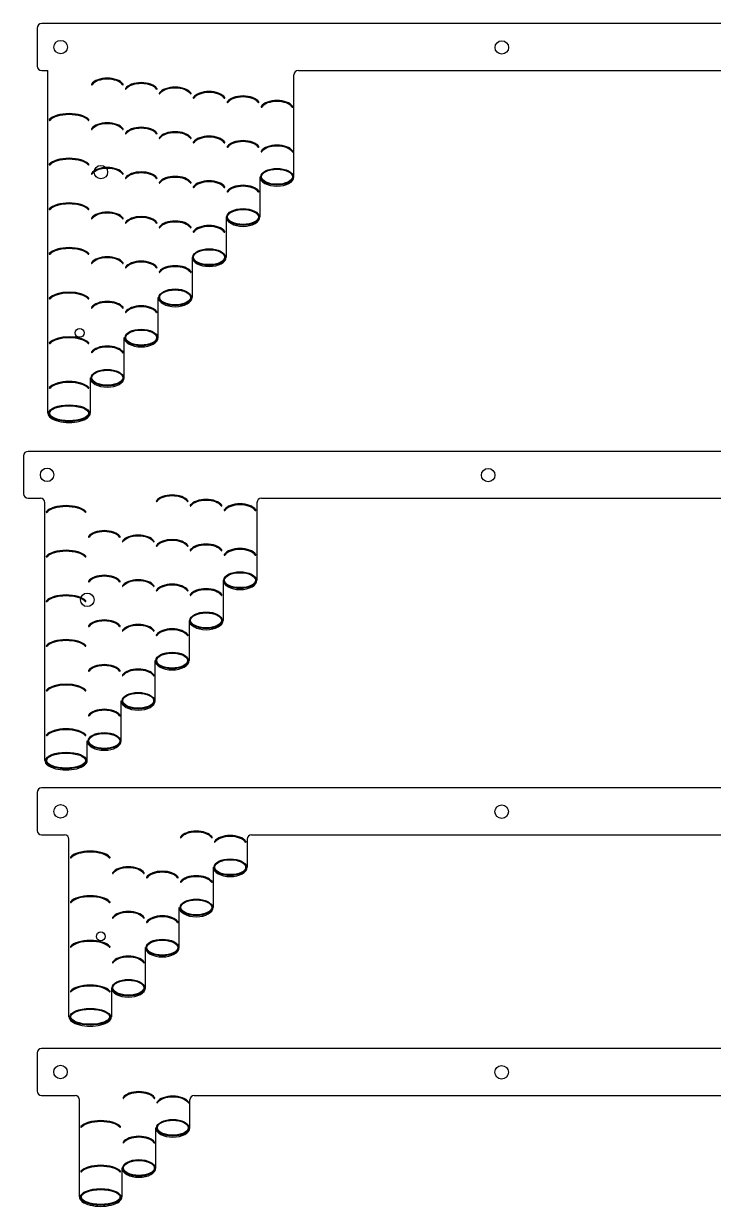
# Model space of a CAD drawing. Header units: millimetres. Extents: x -37 to 1379, y -2 to 984.
# Drawn here: x -13.3 to 141.2, y -2.1 to 262.8 of the extents above; entities that cross this region are included whole.
import ezdxf

# ---------------------------------------------------------------- set-up
doc = ezdxf.new("R2010")
doc.units = ezdxf.units.MM
doc.layers.get('0').update_dxf_attribs({"lineweight": 25, "true_color": 0xffffff})
for name, color, linetype, lineweight, true_color in [('brass', 7, 'Continuous', 25, 0x000000), ('f2', 7, 'Continuous', 25, 0x000000), ('f3', 7, 'Continuous', 25, 0x000000), ('f4', 7, 'Continuous', 25, 0x000000), ('f5', 7, 'Continuous', 25, 0x000000)]:
    doc.layers.add(name, color=color, linetype=linetype, lineweight=lineweight, true_color=true_color)

msp = doc.modelspace()

# ---------------------------------------------------------------- linework, layer by layer
for centre, radius in [((-4.96, 257.53), 1.51), ((93.81, 257.45), 1.51), ((4.04, 229.53), 1.51), ((-0.71, 193.53), 1), ((-8.01, 161.74), 1.51), ((90.76, 161.67), 1.51), ((0.99, 133.74), 1.51), ((-4.98, 86.36), 1.51), ((93.79, 86.29), 1.51), ((4.02, 58.36), 1), ((-5.01, 28), 1.51), ((93.76, 27.93), 1.51)]:
    msp.add_circle(centre, radius)
for centre, start, end in [((48.26, 251.28), 90, 180), ((-9.51, 155.49), 0, 90), ((39.99, 155.49), 90, 180), ((-4.11, 80.11), 0, 90), ((37.79, 80.11), 90, 180), ((-1.76, 21.75), 0, 90), ((24.94, 21.75), 90, 180)]:
    msp.add_arc(centre, 1, start, end)
at = {"layer": 'brass'}
for p, q in [((294.6, 262.78), (-9.21, 262.78)), ((-10.21, 261.78), (-10.21, 253.28)), ((-9.21, 252.28), (-7.84, 252.28)), ((48.26, 252.28), (237.12, 252.28)), ((291.55, 166.99), (-12.26, 166.99)), ((-13.26, 165.99), (-13.26, 157.49)), ((-12.26, 156.49), (-9.51, 156.49)), ((39.99, 156.49), (239.3, 156.49)), ((-10.23, 90.61), (-10.23, 82.11)), ((294.58, 91.61), (-9.23, 91.61)), ((-9.23, 81.11), (-4.11, 81.11)), ((37.79, 81.11), (247.55, 81.11)), ((-10.26, 32.25), (-10.26, 23.75)), ((294.55, 33.25), (-9.26, 33.25)), ((-9.26, 22.75), (-1.76, 22.75)), ((24.94, 22.75), (260.35, 22.75))]:
    msp.add_line(p, q, dxfattribs=at)
for centre, start, end in [((-9.21, 261.78), 90, 180), ((-9.21, 253.28), 180, 270), ((-12.26, 165.99), 90, 180), ((-12.26, 157.49), 180, 270), ((-9.23, 90.61), 90, 180), ((-9.23, 82.11), 180, 270), ((-9.26, 32.25), 90, 180), ((-9.26, 23.75), 180, 270)]:
    msp.add_arc(centre, 1, start, end, dxfattribs=at)
at = {"layer": 'f2'}
for p, q in [((-7.84, 175.53), (-7.84, 252.28)), ((47.26, 228.48), (47.26, 251.28)), ((39.66, 228.48), (39.66, 219.48)), ((32.06, 219.48), (32.06, 210.48)), ((24.46, 210.48), (24.46, 201.48)), ((16.86, 192.48), (16.86, 201.48)), ((9.26, 183.48), (9.26, 192.48)), ((1.66, 183.48), (1.66, 175.53))]:
    msp.add_line(p, q, dxfattribs=at)
at = {"layer": 'f2', "color": 5, "true_color": 0x0000ff}
for centre, start, end in [((-7.43, 241.22), 135.4006, 321.3987), ((1.26, 241.22), 218.6013, 44.5994), ((-7.43, 231.22), 135.4006, 321.3987), ((1.26, 231.22), 218.6013, 44.5994), ((-7.43, 221.22), 135.4006, 321.3987), ((1.26, 221.22), 218.6013, 44.5994), ((-7.43, 211.22), 135.4006, 321.3987), ((1.26, 211.22), 218.6013, 44.5994), ((-7.43, 201.22), 135.4006, 321.3987), ((1.26, 201.22), 218.6013, 44.5994), ((-7.43, 191.22), 135.4006, 321.3987), ((1.26, 191.22), 218.6013, 44.5994), ((-7.43, 181.22), 135.4006, 321.3987), ((1.26, 181.22), 218.6013, 44.5994)]:
    msp.add_arc(centre, 0.103, start, end, dxfattribs=at)
for centre, major_axis, ratio, start_param, end_param in [((1.99, 249.17), (0, 0.103), 0.8, 0.79239, 4.038669), ((5.46, 248.48), (3.8, 0), 0.55122, 0.375247, 2.766345), ((5.46, 248.48), (3.62, 0), 0.517205, 0.343264, 2.798328), ((8.94, 249.17), (0, 0.103), 0.8, 2.244517, 5.490795), ((13.06, 247.48), (-3.8, 0), 0.55122, 3.51684, 5.907938), ((13.06, 247.48), (-3.62, 0), 0.517205, 3.484857, 5.939921), ((9.59, 248.17), (0, 0.103), 0.8, 0.79239, 4.038669), ((16.54, 248.17), (0, 0.103), 0.8, 2.244517, 5.490795), ((17.19, 247.17), (0, 0.103), 0.8, 0.79239, 4.038669), ((20.66, 246.48), (3.8, 0), 0.55122, 0.375247, 2.766345), ((20.66, 246.48), (3.62, 0), 0.517205, 0.343264, 2.798328), ((24.14, 247.17), (0, 0.103), 0.8, 2.244517, 5.490795), ((28.26, 245.48), (3.8, 0), 0.55122, 0.375247, 2.766345), ((28.26, 245.48), (3.62, 0), 0.517205, 0.343264, 2.798328), ((35.86, 244.48), (3.8, 0), 0.55122, 0.375247, 2.766345), ((35.86, 244.48), (3.62, 0), 0.517205, 0.343264, 2.798328), ((24.79, 246.17), (0, 0.103), 0.8, 0.79239, 4.038669), ((31.74, 246.17), (0, 0.103), 0.8, 2.244517, 5.490795), ((32.39, 245.17), (0, 0.103), 0.8, 0.79239, 4.038669), ((39.34, 245.17), (0, 0.103), 0.8, 2.244517, 5.490795), ((39.99, 244.17), (0, 0.103), 0.8, 0.79239, 4.038669), ((43.46, 243.48), (3.8, 0), 0.55122, 0.375247, 2.766345), ((43.46, 243.48), (3.62, 0), 0.517205, 0.343264, 2.798328), ((46.94, 244.17), (0, 0.103), 0.8, 2.244517, 5.490795), ((-3.09, 240.53), (-4.75, 0), 0.440976, 3.51684, 5.907938), ((-3.09, 240.53), (-4.53, 0), 0.413764, 3.484857, 5.939921), ((1.99, 239.17), (0, 0.103), 0.8, 0.79239, 4.038669), ((5.46, 238.48), (-3.8, 0), 0.55122, 3.51684, 5.907938), ((5.46, 238.48), (-3.62, 0), 0.517205, 3.484857, 5.939921), ((8.94, 239.17), (0, 0.103), 0.8, 2.244517, 5.490795), ((13.06, 237.48), (3.8, 0), 0.55122, 0.375247, 2.766345), ((13.06, 237.48), (3.62, 0), 0.517205, 0.343264, 2.798328), ((20.66, 236.48), (3.8, 0), 0.55122, 0.375247, 2.766345), ((9.59, 238.17), (0, 0.103), 0.8, 0.79239, 4.038669), ((16.54, 238.17), (0, 0.103), 0.8, 2.244517, 5.490795), ((17.19, 237.17), (0, 0.103), 0.8, 0.79239, 4.038669), ((20.66, 236.48), (3.62, 0), 0.517205, 0.343264, 2.798328), ((24.14, 237.17), (0, 0.103), 0.8, 2.244517, 5.490795), ((24.79, 236.17), (0, 0.103), 0.8, 0.79239, 4.038669), ((28.26, 235.48), (3.8, 0), 0.55122, 0.375247, 2.766345), ((28.26, 235.48), (3.62, 0), 0.517205, 0.343264, 2.798328), ((31.74, 236.17), (0, 0.103), 0.8, 2.244517, 5.490795), ((35.86, 234.48), (3.8, 0), 0.55122, 0.375247, 2.766345), ((35.86, 234.48), (3.62, 0), 0.517205, 0.343264, 2.798328), ((32.39, 235.17), (0, 0.103), 0.8, 0.79239, 4.038669), ((39.34, 235.17), (0, 0.103), 0.8, 2.244517, 5.490795), ((39.99, 234.17), (0, 0.103), 0.8, 0.79239, 4.038669), ((43.46, 233.48), (3.8, 0), 0.55122, 0.375247, 2.766345), ((43.46, 233.48), (3.62, 0), 0.517205, 0.343264, 2.798328), ((46.94, 234.17), (0, 0.103), 0.8, 2.244517, 5.490795), ((-3.09, 230.53), (-4.75, 0), 0.440976, 3.51684, 5.907938), ((-3.09, 230.53), (-4.53, 0), 0.413764, 3.484857, 5.939921), ((5.46, 228.48), (3.8, 0), 0.55122, 0.375247, 2.766345), ((1.99, 229.17), (0, 0.103), 0.8, 0.79239, 4.038669), ((5.46, 228.48), (3.62, 0), 0.517205, 0.343264, 2.798328), ((8.94, 229.17), (0, 0.103), 0.8, 2.244517, 5.490795), ((9.59, 228.17), (0, 0.103), 0.8, 0.79239, 4.038669), ((13.06, 227.48), (3.8, 0), 0.55122, 0.375247, 2.766345), ((13.06, 227.48), (3.62, 0), 0.517205, 0.343264, 2.798328), ((16.54, 228.17), (0, 0.103), 0.8, 2.244517, 5.490795), ((20.66, 226.48), (3.8, 0), 0.55122, 0.375247, 2.766345), ((20.66, 226.48), (3.62, 0), 0.517205, 0.343264, 2.798328), ((17.19, 227.17), (0, 0.103), 0.8, 0.79239, 4.038669), ((24.14, 227.17), (0, 0.103), 0.8, 2.244517, 5.490795), ((24.79, 226.17), (0, 0.103), 0.8, 0.79239, 4.038669), ((28.26, 225.48), (3.8, 0), 0.55122, 0.375247, 2.766345), ((28.26, 225.48), (3.62, 0), 0.517205, 0.343264, 2.798328), ((31.74, 226.17), (0, 0.103), 0.8, 2.244517, 5.490795), ((32.39, 225.17), (0, 0.103), 0.8, 0.79239, 4.038669), ((35.86, 224.48), (3.8, 0), 0.55122, 0.375247, 2.766345), ((35.86, 224.48), (3.62, 0), 0.517205, 0.343264, 2.798328), ((39.34, 225.17), (0, 0.103), 0.8, 2.244517, 5.490795), ((-3.09, 220.53), (-4.75, 0), 0.440976, 3.51684, 5.907938), ((-3.09, 220.53), (-4.53, 0), 0.413764, 3.484857, 5.939921), ((5.46, 218.48), (3.8, 0), 0.55122, 0.375247, 2.766345), ((5.46, 218.48), (3.62, 0), 0.517205, 0.343264, 2.798328), ((1.99, 219.17), (0, 0.103), 0.8, 0.79239, 4.038669), ((8.94, 219.17), (0, 0.103), 0.8, 2.244517, 5.490795), ((9.59, 218.17), (0, 0.103), 0.8, 0.79239, 4.038669), ((13.06, 217.48), (3.8, 0), 0.55122, 0.375247, 2.766345), ((13.06, 217.48), (3.62, 0), 0.517205, 0.343264, 2.798328), ((16.54, 218.17), (0, 0.103), 0.8, 2.244517, 5.490795), ((17.19, 217.17), (0, 0.103), 0.8, 0.79239, 4.038669), ((20.66, 216.48), (3.8, 0), 0.55122, 0.375247, 2.766345), ((20.66, 216.48), (3.62, 0), 0.517205, 0.343264, 2.798328), ((24.14, 217.17), (0, 0.103), 0.8, 2.244517, 5.490795), ((28.26, 215.48), (3.8, 0), 0.55122, 0.375247, 2.766345), ((28.26, 215.48), (3.62, 0), 0.517205, 0.343264, 2.798328), ((24.79, 216.17), (0, 0.103), 0.8, 0.79239, 4.038669), ((31.74, 216.17), (0, 0.103), 0.8, 2.244517, 5.490795), ((-3.09, 210.53), (-4.75, 0), 0.440976, 3.51684, 5.907938), ((-3.09, 210.53), (-4.53, 0), 0.413764, 3.484857, 5.939921), ((5.46, 208.48), (3.8, 0), 0.55122, 0.375247, 2.766345), ((5.46, 208.48), (3.62, 0), 0.517205, 0.343264, 2.798328), ((13.06, 207.48), (3.8, 0), 0.55122, 0.375247, 2.766345), ((13.06, 207.48), (3.62, 0), 0.517205, 0.343264, 2.798328), ((1.99, 209.17), (0, 0.103), 0.8, 0.79239, 4.038669), ((8.94, 209.17), (0, 0.103), 0.8, 2.244517, 5.490795), ((9.59, 208.17), (0, 0.103), 0.8, 0.79239, 4.038669), ((16.54, 208.17), (0, 0.103), 0.8, 2.244517, 5.490795), ((17.19, 207.17), (0, 0.103), 0.8, 0.79239, 4.038669), ((20.66, 206.48), (3.8, 0), 0.55122, 0.375247, 2.766345), ((20.66, 206.48), (3.62, 0), 0.517205, 0.343264, 2.798328), ((24.14, 207.17), (0, 0.103), 0.8, 2.244517, 5.490795), ((-3.09, 200.53), (-4.75, 0), 0.440976, 3.51684, 5.907938), ((-3.09, 200.53), (-4.53, 0), 0.413764, 3.484857, 5.939921), ((1.99, 199.17), (0, 0.103), 0.8, 0.79239, 4.038669), ((5.46, 198.48), (3.8, 0), 0.55122, 0.375247, 2.766345), ((5.46, 198.48), (3.62, 0), 0.517205, 0.343264, 2.798328), ((8.94, 199.17), (0, 0.103), 0.8, 2.244517, 5.490795), ((13.06, 197.48), (3.8, 0), 0.55122, 0.375247, 2.766345), ((13.06, 197.48), (3.62, 0), 0.517205, 0.343264, 2.798328), ((9.59, 198.17), (0, 0.103), 0.8, 0.79239, 4.038669), ((16.54, 198.17), (0, 0.103), 0.8, 2.244517, 5.490795), ((-3.09, 190.53), (-4.75, 0), 0.440976, 3.51684, 5.907938), ((-3.09, 190.53), (-4.53, 0), 0.413764, 3.484857, 5.939921), ((1.99, 189.17), (0, 0.103), 0.8, 0.79239, 4.038669), ((5.46, 188.48), (3.8, 0), 0.55122, 0.375247, 2.766345), ((5.46, 188.48), (3.62, 0), 0.517205, 0.343264, 2.798328), ((8.94, 189.17), (0, 0.103), 0.8, 2.244517, 5.490795), ((-3.09, 180.53), (-4.75, 0), 0.440976, 3.51684, 5.907938), ((-3.09, 180.53), (-4.53, 0), 0.413764, 3.484857, 5.939921)]:
    msp.add_ellipse(centre, major_axis=major_axis, ratio=ratio, start_param=start_param, end_param=end_param, dxfattribs=at)
at = {"layer": 'f2'}
for centre, major_axis, ratio, start_param, end_param in [((43.46, 228.48), (3.8, 0), 0.55122, 3.141593, 0), ((35.86, 219.48), (3.8, 0), 0.55122, 3.141593, 0), ((28.26, 210.48), (3.8, 0), 0.55122, 3.141593, 0), ((20.66, 201.48), (3.8, 0), 0.55122, 3.141593, 0), ((13.06, 192.48), (3.8, 0), 0.55122, 3.141593, 0), ((5.46, 183.48), (3.8, 0), 0.55122, 3.141593, 0), ((-3.09, 175.53), (-4.75, 0), 0.440976, 0, 3.141593)]:
    msp.add_ellipse(centre, major_axis=major_axis, ratio=ratio, start_param=start_param, end_param=end_param, dxfattribs=at)
at = {"layer": 'f2', "color": 5, "true_color": 0x0000ff}
for centre, major_axis, ratio in [((43.46, 228.48), (3.62, 0), 0.517205), ((43.46, 228.48), (-3.46, 0), 0.483354), ((35.86, 219.48), (3.62, 0), 0.517205), ((35.86, 219.48), (-3.46, 0), 0.483354), ((28.26, 210.48), (3.62, 0), 0.517205), ((28.26, 210.48), (-3.46, 0), 0.483354), ((20.66, 201.48), (3.62, 0), 0.517205), ((20.66, 201.48), (-3.46, 0), 0.483354), ((13.06, 192.48), (3.62, 0), 0.517205), ((13.06, 192.48), (-3.46, 0), 0.483354), ((5.46, 183.48), (3.62, 0), 0.517205), ((5.46, 183.48), (-3.46, 0), 0.483354), ((-3.09, 175.53), (-4.53, 0), 0.413764), ((-3.09, 175.53), (-4.33, 0), 0.386683)]:
    msp.add_ellipse(centre, major_axis=major_axis, ratio=ratio, dxfattribs=at)
at = {"layer": 'f3'}
for p, q in [((-8.51, 97.74), (-8.51, 155.49)), ((38.99, 155.49), (38.99, 138.14)), ((31.39, 138.14), (31.39, 129.14)), ((23.79, 129.14), (23.79, 120.14)), ((16.19, 111.14), (16.19, 120.14)), ((8.59, 102.14), (8.59, 111.14)), ((0.99, 97.74), (0.99, 102.14))]:
    msp.add_line(p, q, dxfattribs=at)
at = {"layer": 'f3', "color": 5, "true_color": 0x0000ff}
for centre, start, end in [((-8.1, 153.43), 135.4006, 321.3987), ((0.59, 153.43), 218.6013, 44.5994), ((-8.1, 143.43), 135.4006, 321.3987), ((0.59, 143.43), 218.6013, 44.5994), ((-8.1, 133.43), 135.4006, 321.3987), ((0.59, 133.43), 218.6013, 44.5994), ((-8.1, 123.43), 135.4006, 321.3987), ((0.59, 123.43), 218.6013, 44.5994), ((-8.1, 113.43), 135.4006, 321.3987), ((0.59, 113.43), 218.6013, 44.5994), ((-8.1, 103.43), 135.4006, 321.3987), ((0.59, 103.43), 218.6013, 44.5994)]:
    msp.add_arc(centre, 0.103, start, end, dxfattribs=at)
for centre, major_axis, ratio, start_param, end_param in [((19.99, 155.14), (3.8, 0), 0.55122, 0.375247, 2.766345), ((19.99, 155.14), (3.62, 0), 0.517205, 0.343264, 2.798328), ((-3.76, 152.74), (-4.75, 0), 0.440976, 3.51684, 5.907938), ((-3.76, 152.74), (-4.53, 0), 0.413764, 3.484857, 5.939921), ((16.52, 155.84), (0, 0.103), 0.8, 0.79239, 4.038669), ((23.47, 155.84), (0, 0.103), 0.8, 2.244517, 5.490795), ((24.12, 154.84), (0, 0.103), 0.8, 0.79239, 4.038669), ((27.59, 154.14), (3.8, 0), 0.55122, 0.375247, 2.766345), ((27.59, 154.14), (3.62, 0), 0.517205, 0.343264, 2.798328), ((31.07, 154.84), (0, 0.103), 0.8, 2.244517, 5.490795), ((31.72, 153.84), (0, 0.103), 0.8, 0.79239, 4.038669), ((35.19, 153.14), (3.8, 0), 0.55122, 0.375247, 2.766345), ((35.19, 153.14), (3.62, 0), 0.517205, 0.343264, 2.798328), ((38.67, 153.84), (0, 0.103), 0.8, 2.244517, 5.490795), ((4.79, 147.14), (3.8, 0), 0.55122, 0.375247, 2.766345), ((4.79, 147.14), (3.62, 0), 0.517205, 0.343264, 2.798328), ((1.32, 147.84), (0, 0.103), 0.8, 0.79239, 4.038669), ((8.27, 147.84), (0, 0.103), 0.8, 2.244517, 5.490795), ((8.92, 146.84), (0, 0.103), 0.8, 0.79239, 4.038669), ((12.39, 146.14), (3.8, 0), 0.55122, 0.375247, 2.766345), ((12.39, 146.14), (3.62, 0), 0.517205, 0.343264, 2.798328), ((15.87, 146.84), (0, 0.103), 0.8, 2.244517, 5.490795), ((16.52, 145.84), (0, 0.103), 0.8, 0.79239, 4.038669), ((19.99, 145.14), (3.8, 0), 0.55122, 0.375247, 2.766345), ((19.99, 145.14), (3.62, 0), 0.517205, 0.343264, 2.798328), ((23.47, 145.84), (0, 0.103), 0.8, 2.244517, 5.490795), ((27.59, 144.14), (3.8, 0), 0.55122, 0.375247, 2.766345), ((27.59, 144.14), (3.62, 0), 0.517205, 0.343264, 2.798328), ((-3.76, 142.74), (-4.75, 0), 0.440976, 3.51684, 5.907938), ((-3.76, 142.74), (-4.53, 0), 0.413764, 3.484857, 5.939921), ((24.12, 144.84), (0, 0.103), 0.8, 0.79239, 4.038669), ((31.07, 144.84), (0, 0.103), 0.8, 2.244517, 5.490795), ((31.72, 143.84), (0, 0.103), 0.8, 0.79239, 4.038669), ((35.19, 143.14), (3.8, 0), 0.55122, 0.375247, 2.766345), ((35.19, 143.14), (3.62, 0), 0.517205, 0.343264, 2.798328), ((38.67, 143.84), (0, 0.103), 0.8, 2.244517, 5.490795), ((1.32, 137.84), (0, 0.103), 0.8, 0.79239, 4.038669), ((4.79, 137.14), (3.8, 0), 0.55122, 0.375247, 2.766345), ((4.79, 137.14), (3.62, 0), 0.517205, 0.343264, 2.798328), ((8.27, 137.84), (0, 0.103), 0.8, 2.244517, 5.490795), ((12.39, 136.14), (3.8, 0), 0.55122, 0.375247, 2.766345), ((12.39, 136.14), (3.62, 0), 0.517205, 0.343264, 2.798328), ((8.92, 136.84), (0, 0.103), 0.8, 0.79239, 4.038669), ((15.87, 136.84), (0, 0.103), 0.8, 2.244517, 5.490795), ((16.52, 135.84), (0, 0.103), 0.8, 0.79239, 4.038669), ((19.99, 135.14), (3.8, 0), 0.55122, 0.375247, 2.766345), ((19.99, 135.14), (3.62, 0), 0.517205, 0.343264, 2.798328), ((23.47, 135.84), (0, 0.103), 0.8, 2.244517, 5.490795), ((27.59, 134.14), (3.8, 0), 0.55122, 0.375247, 2.766345), ((27.59, 134.14), (3.62, 0), 0.517205, 0.343264, 2.798328), ((-3.76, 132.74), (-4.75, 0), 0.440976, 3.51684, 5.907938), ((-3.76, 132.74), (-4.53, 0), 0.413764, 3.484857, 5.939921), ((24.12, 134.84), (0, 0.103), 0.8, 0.79239, 4.038669), ((31.07, 134.84), (0, 0.103), 0.8, 2.244517, 5.490795), ((1.32, 127.84), (0, 0.103), 0.8, 0.79239, 4.038669), ((4.79, 127.14), (3.8, 0), 0.55122, 0.375247, 2.766345), ((4.79, 127.14), (3.62, 0), 0.517205, 0.343264, 2.798328), ((8.27, 127.84), (0, 0.103), 0.8, 2.244517, 5.490795), ((12.39, 126.14), (3.8, 0), 0.55122, 0.375247, 2.766345), ((12.39, 126.14), (3.62, 0), 0.517205, 0.343264, 2.798328), ((19.99, 125.14), (3.8, 0), 0.55122, 0.375247, 2.766345), ((-3.76, 122.74), (-4.75, 0), 0.440976, 3.51684, 5.907938), ((-3.76, 122.74), (-4.53, 0), 0.413764, 3.484857, 5.939921), ((8.92, 126.84), (0, 0.103), 0.8, 0.79239, 4.038669), ((15.87, 126.84), (0, 0.103), 0.8, 2.244517, 5.490795), ((16.52, 125.84), (0, 0.103), 0.8, 0.79239, 4.038669), ((19.99, 125.14), (3.62, 0), 0.517205, 0.343264, 2.798328), ((23.47, 125.84), (0, 0.103), 0.8, 2.244517, 5.490795), ((4.79, 117.14), (3.8, 0), 0.55122, 0.375247, 2.766345), ((1.32, 117.84), (0, 0.103), 0.8, 0.79239, 4.038669), ((4.79, 117.14), (3.62, 0), 0.517205, 0.343264, 2.798328), ((8.27, 117.84), (0, 0.103), 0.8, 2.244517, 5.490795), ((8.92, 116.84), (0, 0.103), 0.8, 0.79239, 4.038669), ((12.39, 116.14), (3.8, 0), 0.55122, 0.375247, 2.766345), ((12.39, 116.14), (3.62, 0), 0.517205, 0.343264, 2.798328), ((15.87, 116.84), (0, 0.103), 0.8, 2.244517, 5.490795), ((-3.76, 112.74), (-4.75, 0), 0.440976, 3.51684, 5.907938), ((-3.76, 112.74), (-4.53, 0), 0.413764, 3.484857, 5.939921), ((4.79, 107.14), (3.8, 0), 0.55122, 0.375247, 2.766345), ((4.79, 107.14), (3.62, 0), 0.517205, 0.343264, 2.798328), ((1.32, 107.84), (0, 0.103), 0.8, 0.79239, 4.038669), ((8.27, 107.84), (0, 0.103), 0.8, 2.244517, 5.490795), ((-3.76, 102.74), (-4.75, 0), 0.440976, 3.51684, 5.907938), ((-3.76, 102.74), (-4.53, 0), 0.413764, 3.484857, 5.939921)]:
    msp.add_ellipse(centre, major_axis=major_axis, ratio=ratio, start_param=start_param, end_param=end_param, dxfattribs=at)
at = {"layer": 'f3'}
for centre, major_axis, ratio, start_param, end_param in [((35.19, 138.14), (3.8, 0), 0.55122, 3.141593, 0), ((27.59, 129.14), (3.8, 0), 0.55122, 3.141593, 0), ((19.99, 120.14), (3.8, 0), 0.55122, 3.141593, 0), ((12.39, 111.14), (3.8, 0), 0.55122, 3.141593, 0), ((4.79, 102.14), (3.8, 0), 0.55122, 3.141593, 0), ((-3.76, 97.74), (-4.75, 0), 0.440976, 0, 3.141593)]:
    msp.add_ellipse(centre, major_axis=major_axis, ratio=ratio, start_param=start_param, end_param=end_param, dxfattribs=at)
at = {"layer": 'f3', "color": 5, "true_color": 0x0000ff}
for centre, major_axis, ratio in [((35.19, 138.14), (3.62, 0), 0.517205), ((35.19, 138.14), (-3.46, 0), 0.483354), ((27.59, 129.14), (3.62, 0), 0.517205), ((27.59, 129.14), (-3.46, 0), 0.483354), ((19.99, 120.14), (3.62, 0), 0.517205), ((19.99, 120.14), (-3.46, 0), 0.483354), ((12.39, 111.14), (3.62, 0), 0.517205), ((12.39, 111.14), (-3.46, 0), 0.483354), ((4.79, 102.14), (3.62, 0), 0.517205), ((4.79, 102.14), (-3.46, 0), 0.483354), ((-3.76, 97.74), (-4.53, 0), 0.413764), ((-3.76, 97.74), (-4.33, 0), 0.386683)]:
    msp.add_ellipse(centre, major_axis=major_axis, ratio=ratio, dxfattribs=at)
at = {"layer": 'f4'}
for p, q in [((-3.11, 40.36), (-3.11, 80.11)), ((36.79, 80.11), (36.79, 73.86)), ((29.19, 73.86), (29.19, 64.86)), ((21.59, 55.86), (21.59, 64.86)), ((13.99, 46.86), (13.99, 55.86)), ((6.39, 46.86), (6.39, 40.36))]:
    msp.add_line(p, q, dxfattribs=at)
at = {"layer": 'f4', "color": 5, "true_color": 0x0000ff}
for centre, start, end in [((-2.7, 76.05), 135.4006, 321.3987), ((5.99, 76.05), 218.6013, 44.5994), ((-2.7, 66.05), 135.4006, 321.3987), ((5.99, 66.05), 218.6013, 44.5994), ((-2.7, 56.05), 135.4006, 321.3987), ((5.99, 56.05), 218.6013, 44.5994), ((-2.7, 46.05), 135.4006, 321.3987), ((5.99, 46.05), 218.6013, 44.5994)]:
    msp.add_arc(centre, 0.103, start, end, dxfattribs=at)
for centre, major_axis, ratio, start_param, end_param in [((21.92, 80.55), (0, 0.103), 0.8, 0.79239, 4.038669), ((25.39, 79.86), (3.8, 0), 0.55122, 0.375247, 2.766345), ((25.39, 79.86), (3.62, 0), 0.517205, 0.343264, 2.798328), ((28.87, 80.55), (0, 0.103), 0.8, 2.244517, 5.490795), ((29.52, 79.55), (0, 0.103), 0.8, 0.79239, 4.038669), ((32.99, 78.86), (3.8, 0), 0.55122, 0.375247, 2.766345), ((32.99, 78.86), (3.62, 0), 0.517205, 0.343264, 2.798328), ((36.47, 79.55), (0, 0.103), 0.8, 2.244517, 5.490795), ((1.64, 75.36), (-4.75, 0), 0.440976, 3.51684, 5.907938), ((1.64, 75.36), (-4.53, 0), 0.413764, 3.484857, 5.939921), ((6.72, 72.55), (0, 0.103), 0.8, 0.79239, 4.038669), ((10.19, 71.86), (3.8, 0), 0.55122, 0.375247, 2.766345), ((10.19, 71.86), (3.62, 0), 0.517205, 0.343264, 2.798328), ((13.67, 72.55), (0, 0.103), 0.8, 2.244517, 5.490795), ((14.32, 71.55), (0, 0.103), 0.8, 0.79239, 4.038669), ((17.79, 70.86), (3.8, 0), 0.55122, 0.375247, 2.766345), ((17.79, 70.86), (3.62, 0), 0.517205, 0.343264, 2.798328), ((21.27, 71.55), (0, 0.103), 0.8, 2.244517, 5.490795), ((25.39, 69.86), (3.8, 0), 0.55122, 0.375247, 2.766345), ((25.39, 69.86), (3.62, 0), 0.517205, 0.343264, 2.798328), ((21.92, 70.55), (0, 0.103), 0.8, 0.79239, 4.038669), ((28.87, 70.55), (0, 0.103), 0.8, 2.244517, 5.490795), ((1.64, 65.36), (-4.75, 0), 0.440976, 3.51684, 5.907938), ((1.64, 65.36), (-4.53, 0), 0.413764, 3.484857, 5.939921), ((10.19, 61.86), (3.8, 0), 0.55122, 0.375247, 2.766345), ((10.19, 61.86), (3.62, 0), 0.517205, 0.343264, 2.798328), ((6.72, 62.55), (0, 0.103), 0.8, 0.79239, 4.038669), ((13.67, 62.55), (0, 0.103), 0.8, 2.244517, 5.490795), ((14.32, 61.55), (0, 0.103), 0.8, 0.79239, 4.038669), ((17.79, 60.86), (3.8, 0), 0.55122, 0.375247, 2.766345), ((17.79, 60.86), (3.62, 0), 0.517205, 0.343264, 2.798328), ((21.27, 61.55), (0, 0.103), 0.8, 2.244517, 5.490795), ((1.64, 55.36), (-4.75, 0), 0.440976, 3.51684, 5.907938), ((1.64, 55.36), (-4.53, 0), 0.413764, 3.484857, 5.939921), ((10.19, 51.86), (3.8, 0), 0.55122, 0.375247, 2.766345), ((10.19, 51.86), (3.62, 0), 0.517205, 0.343264, 2.798328), ((6.72, 52.55), (0, 0.103), 0.8, 0.79239, 4.038669), ((13.67, 52.55), (0, 0.103), 0.8, 2.244517, 5.490795), ((1.64, 45.36), (-4.75, 0), 0.440976, 3.51684, 5.907938), ((1.64, 45.36), (-4.53, 0), 0.413764, 3.484857, 5.939921)]:
    msp.add_ellipse(centre, major_axis=major_axis, ratio=ratio, start_param=start_param, end_param=end_param, dxfattribs=at)
for centre, major_axis, ratio in [((32.99, 73.86), (3.62, 0), 0.517205), ((32.99, 73.86), (-3.46, 0), 0.483354), ((25.39, 64.86), (3.62, 0), 0.517205), ((25.39, 64.86), (-3.46, 0), 0.483354), ((17.79, 55.86), (3.62, 0), 0.517205), ((17.79, 55.86), (-3.46, 0), 0.483354), ((10.19, 46.86), (3.62, 0), 0.517205), ((10.19, 46.86), (-3.46, 0), 0.483354), ((1.64, 40.36), (-4.53, 0), 0.413764), ((1.64, 40.36), (-4.33, 0), 0.386683)]:
    msp.add_ellipse(centre, major_axis=major_axis, ratio=ratio, dxfattribs=at)
at = {"layer": 'f4'}
for centre, major_axis, ratio, start_param, end_param in [((32.99, 73.86), (3.8, 0), 0.55122, 3.141593, 0), ((25.39, 64.86), (3.8, 0), 0.55122, 3.141593, 0), ((17.79, 55.86), (3.8, 0), 0.55122, 3.141593, 0), ((10.19, 46.86), (3.8, 0), 0.55122, 3.141593, 0), ((1.64, 40.36), (-4.75, 0), 0.440976, 0, 3.141593)]:
    msp.add_ellipse(centre, major_axis=major_axis, ratio=ratio, start_param=start_param, end_param=end_param, dxfattribs=at)
at = {"layer": 'f5'}
for p, q in [((-0.76, 0), (-0.76, 21.75)), ((23.94, 15.5), (23.94, 21.75)), ((16.34, 6.5), (16.34, 15.5)), ((8.74, 6.5), (8.74, 0))]:
    msp.add_line(p, q, dxfattribs=at)
at = {"layer": 'f5', "color": 5, "true_color": 0x0000ff}
for centre, start, end in [((-0.35, 15.7), 135.4006, 321.3987), ((8.34, 15.7), 218.6013, 44.5994), ((-0.35, 5.7), 135.4006, 321.3987), ((8.34, 5.7), 218.6013, 44.5994)]:
    msp.add_arc(centre, 0.103, start, end, dxfattribs=at)
for centre, major_axis, ratio, start_param, end_param in [((9.07, 22.19), (0, 0.103), 0.8, 0.79239, 4.038669), ((12.54, 21.5), (3.8, 0), 0.55122, 0.375247, 2.766345), ((12.54, 21.5), (3.62, 0), 0.517205, 0.343264, 2.798328), ((16.02, 22.19), (0, 0.103), 0.8, 2.244517, 5.490795), ((16.67, 21.19), (0, 0.103), 0.8, 0.79239, 4.038669), ((20.14, 20.5), (3.8, 0), 0.55122, 0.375247, 2.766345), ((20.14, 20.5), (3.62, 0), 0.517205, 0.343264, 2.798328), ((23.62, 21.19), (0, 0.103), 0.8, 2.244517, 5.490795), ((3.99, 15), (-4.75, 0), 0.440976, 3.51684, 5.907938), ((3.99, 15), (-4.53, 0), 0.413764, 3.484857, 5.939921), ((12.54, 11.5), (3.8, 0), 0.55122, 0.375247, 2.766345), ((12.54, 11.5), (3.62, 0), 0.517205, 0.343264, 2.798328), ((9.07, 12.19), (0, 0.103), 0.8, 0.79239, 4.038669), ((16.02, 12.19), (0, 0.103), 0.8, 2.244517, 5.490795), ((3.99, 5), (-4.75, 0), 0.440976, 3.51684, 5.907938), ((3.99, 5), (-4.53, 0), 0.413764, 3.484857, 5.939921)]:
    msp.add_ellipse(centre, major_axis=major_axis, ratio=ratio, start_param=start_param, end_param=end_param, dxfattribs=at)
for centre, major_axis, ratio in [((20.14, 15.5), (3.62, 0), 0.517205), ((20.14, 15.5), (-3.46, 0), 0.483354), ((12.54, 6.5), (3.62, 0), 0.517205), ((12.54, 6.5), (-3.46, 0), 0.483354), ((3.99, 0), (-4.53, 0), 0.413764), ((3.99, 0), (-4.33, 0), 0.386683)]:
    msp.add_ellipse(centre, major_axis=major_axis, ratio=ratio, dxfattribs=at)
at = {"layer": 'f5'}
for centre, major_axis, ratio, start_param, end_param in [((20.14, 15.5), (3.8, 0), 0.55122, 3.141593, 0), ((12.54, 6.5), (3.8, 0), 0.55122, 3.141593, 0), ((3.99, 0), (-4.75, 0), 0.440976, 0, 3.141593)]:
    msp.add_ellipse(centre, major_axis=major_axis, ratio=ratio, start_param=start_param, end_param=end_param, dxfattribs=at)

doc.saveas('drawing.dxf')
